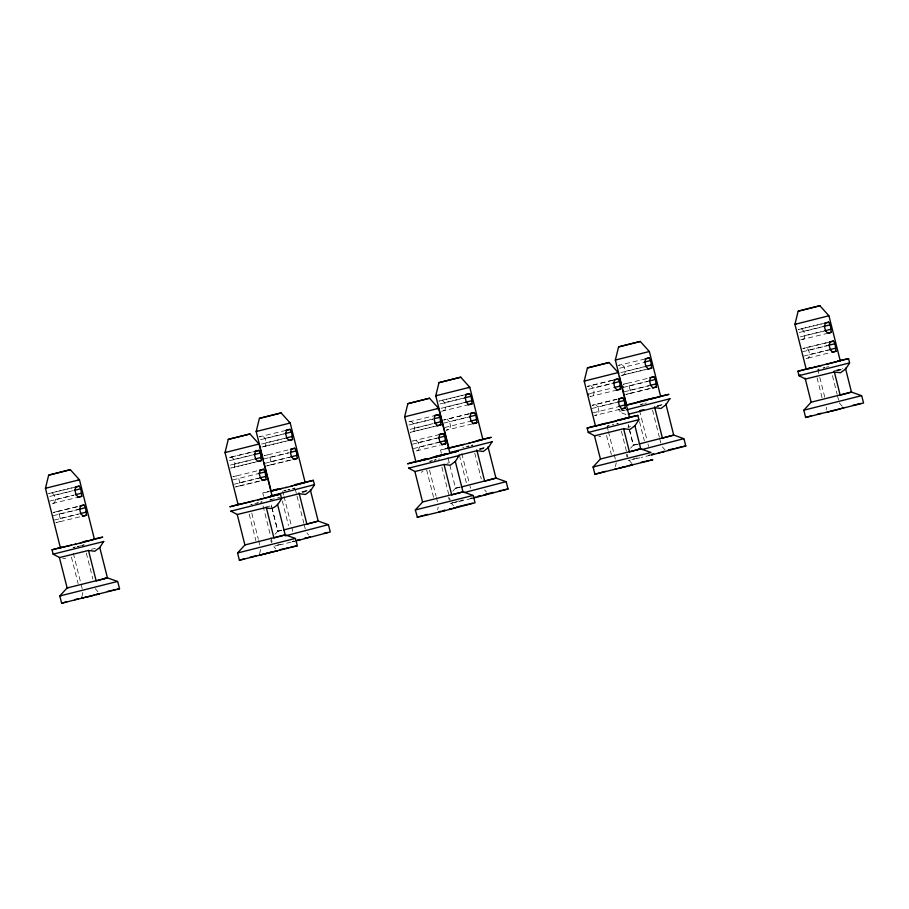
<?xml version="1.0" encoding="UTF-8"?>
<svg xmlns="http://www.w3.org/2000/svg" width="909" height="909" viewBox="0 0 909 909"><rect width="100%" height="100%" fill="white"/><g stroke="black" fill="none" stroke-linecap="round" stroke-linejoin="round"><path stroke-width="0.68" stroke-dasharray="4.54 3.41" d="M81.821 596.963L82.969 591.736M259.588 553.967L260.735 548.729M437.627 509.654L438.206 507.04M615.393 466.658L616.245 462.726M826.122 409.879L826.69 407.266M257.986 461.465L230.761 468.055L234.136 467.146L235.056 463.806L233.965 459.443L231.579 456.966L228.204 457.875L255.429 451.284M260.019 481.031L235.511 486.963L238.885 486.054L239.806 482.713L238.715 478.35L236.329 475.873L232.954 476.782L258.111 470.601M263.292 446.637L265.28 446.103L266.212 442.763L265.11 438.399L262.724 435.922L259.36 436.831L286.585 430.252M291.164 459.988L266.667 465.919L270.03 465.01L270.95 461.67L269.859 457.307L267.473 454.83L264.11 455.739L289.971 449.478M437.581 425.742L410.345 432.32L413.72 431.411L414.64 428.071L413.55 423.708L411.163 421.242L407.789 422.151L435.013 415.561M622.46 375.178L624.46 374.644L625.381 371.304L624.278 366.941L621.904 364.464L618.529 365.373L645.754 358.794M650.333 388.529L625.835 394.461L629.198 393.552L630.13 390.211L629.028 385.848L626.642 383.371L623.279 384.28L649.14 378.019M75.845 487.019L48.62 493.61L51.995 492.701L54.381 495.166L55.472 499.53L54.551 502.882L51.177 503.779L78.401 497.2M77.879 506.586L53.37 512.506L56.744 511.597L59.13 514.074L60.221 518.437L59.301 521.777L55.926 522.686L81.083 516.517M439.763 434.468L412.538 441.047L415.913 440.138L418.299 442.615L419.39 446.978L418.47 450.319L415.095 451.228L440.251 445.046M466.169 394.517L438.945 401.108L442.308 400.199L444.694 402.664L445.796 407.027L444.865 410.379L442.876 410.902M825.338 323.059L798.113 329.649L801.488 328.74L803.863 331.206L804.965 335.569L804.045 338.909L802.045 339.443M828.724 342.295L802.863 348.545L806.226 347.636L808.612 350.113L809.714 354.476L808.794 357.816L805.419 358.725L830.565 352.556M275.052 534.208L277.768 531.22L281.438 530.163M452.807 491.212L455.523 488.213L459.204 487.167M630.573 448.217L633.278 445.217L636.959 444.16M421.231 472.271L422.98 471.396M263.61 496.291L262.781 493.019L271.905 490.508M269.905 499.95L280.052 497.212M441.365 453.296L440.547 450.023L447.398 448.103M472.76 445.058L471.646 445.376M439.422 458.943L438.399 459.125M625.824 414.765C626.142 413.89 621.699 413.675 619.393 411.379L618.847 409.198M83.912 544.946L82.06 545.445M260.917 502.154L262.031 501.836L260.644 502.12M623.994 410.073L619.393 411.379L625.119 410.186M607.428 426.06L609.28 425.571M818.157 369.293L818.918 369.088M293.914 541.037L292.266 541.503L294.311 541.071M451.818 502.95L454.193 502.302M470.555 498.337L471.669 498.03M648.322 455.341L649.435 455.034M302.811 491.883L307.833 490.53M479.316 449.216L486.849 447.194M657.082 406.221L662.093 404.869M836.666 370.486L842.938 368.804M281.631 530.174L277.87 531.186L271.961 508.108M455.625 488.19L460.647 486.838M637.152 444.171L633.391 445.183L629.289 428.878M468.839 413.834L443.694 420.003L469.555 413.754M612.53 380.235L587.384 386.416L614.609 379.826M617.279 399.142L592.123 405.323L616.632 399.392M283.813 490.815L286.278 490.167M292.789 488.667L295.005 488.065L292.437 488.633M73.084 547.593L75.549 546.945M250.839 504.586L251.941 504.302M617.154 423.708L618.256 423.424M277.62 544.968L280.199 544.286M455.375 501.973L459.25 500.95M633.13 458.977L637.016 457.943M462.67 447.523L464.033 447.171M640.425 404.528L643.333 403.778M429.696 461.295L432.604 460.545M460.545 500.598L463.124 499.939M469.18 446.024L466.022 446.819M80.685 545.798L77.538 546.593M256.906 503.188L258.451 502.802M434.661 460.193L436.206 459.795M287.823 489.781L289.437 489.372M288.267 489.826L289.88 489.417M77.083 546.548L78.697 546.139M254.85 503.552L258.031 502.757M822.929 368.043L824.531 367.645M823.372 368.088L824.986 367.691M612.189 424.821L613.802 424.412M467.192 446.376L468.76 445.978M644.947 403.369L646.526 402.982M434.218 460.147L435.786 459.749M292.403 541.832L294.868 541.23M471.396 498.53L457.772 501.848M650.389 455.227L641.322 457.454M640.788 404.562L642.209 404.21M430.048 461.329L431.48 460.988M654.173 407.357L660.286 405.88M826.111 367.247L828.713 366.622M265.678 507.131L273.098 505.336M834.735 370.554L842.859 368.611M291.164 542.139L280.017 544.843M265.11 438.399L283.631 433.923M260.531 439.672L284.335 433.911M51.995 492.701L73.777 487.429M266.212 442.763L284.722 438.286M442.308 400.199L464.09 394.926M261.633 444.035L285.437 438.274M54.381 495.166L72.89 490.69M49.802 496.439L72.277 491.008M265.28 446.103L287.062 440.831M444.694 402.664L463.215 398.187M261.917 447.012L289.142 440.422M440.115 403.937L463.92 398.176M55.472 499.53L73.993 495.053M231.579 456.966L253.361 451.693M49.575 501.12L73.379 495.36M445.796 407.027L464.306 402.551M441.217 408.3L465.022 402.539M233.965 459.443L252.475 454.966M229.386 460.715L251.873 455.273M441.501 411.288L468.726 404.698M619.699 368.213L643.504 362.452M235.056 463.806L253.577 459.329M230.477 465.078L252.963 459.636M269.859 457.307L288.369 452.83M625.381 371.304L643.89 366.827M801.488 328.74L823.259 323.468M263.962 458.897L289.085 452.818M620.802 372.576L644.606 366.816M234.136 467.146L255.918 461.874M413.55 423.708L433.388 418.913M408.97 424.98L432.775 419.219M56.744 511.597L78.526 506.336M624.46 374.644L646.231 369.372M803.863 331.206L822.384 326.729M621.086 375.553L648.31 368.963M799.284 332.478L823.088 326.717M270.95 461.67L289.471 457.182M265.053 463.26L290.187 457.182M59.13 514.074L78.958 509.279M414.64 428.071L433.161 423.594M53.222 515.664L78.356 509.585M410.061 429.343L432.548 423.901M270.03 465.01L290.448 460.068M447.058 419.094L449.444 421.571L467.953 417.095M804.965 335.569L823.474 331.092M443.547 423.162L468.669 417.083M800.386 336.841L824.19 331.081M413.72 431.411L435.502 426.151M590.748 385.507L593.134 387.984L612.973 383.178M588.555 389.257L612.359 383.496M60.221 518.437L78.742 513.96M54.324 520.028L78.129 514.267M800.67 339.818L827.894 333.239M444.637 427.525L469.771 421.446M232.806 479.929L258.554 473.544M589.646 393.608L612.746 387.87M629.028 385.848L647.549 381.36M472.112 423.935L446.251 430.184L449.614 429.275L450.534 425.935L449.444 421.571M623.131 387.439L648.253 381.36M617.166 390.006L589.941 396.597L593.304 395.688L594.225 392.347L593.134 387.984M239.806 482.713L258.326 478.225M233.908 484.292L259.031 478.214M630.13 390.211L648.64 385.723M806.226 347.636L828.008 342.375M624.222 391.79L649.356 385.723M238.885 486.054L260.667 480.781M418.299 442.615L436.809 438.138M412.391 444.206L437.524 438.127M629.198 393.552L649.617 388.609M808.612 350.113L827.133 345.636M802.715 351.703L827.838 345.625M419.39 446.978L439.229 442.183M413.493 448.569L438.615 442.49M809.714 354.476L828.224 349.999M803.806 356.067L828.94 349.988M595.497 404.414L597.883 406.88L616.393 402.403M591.986 408.471L617.109 402.392M593.077 412.834L618.2 406.755M619.836 409.323L594.679 415.504L598.054 414.595L598.974 411.243L597.883 406.88M284.085 490.849L285.267 490.565M657.502 405.709L663.275 404.346M479.736 448.705L486.451 447.126M301.981 491.712L307.753 490.349M479.941 449.501L483.827 448.569M251.111 504.62L252.293 504.336M302.174 492.496L306.072 491.564M81.696 545.4L84.207 544.821M73.356 547.616L74.538 547.332M446.967 463.272L449.557 462.647M837.28 370.77L841.177 369.838M91.445 549.275L95.343 548.343M616.802 423.674L617.984 423.389M627.846 427.23L630.437 426.605M636.641 458.579L639.981 457.784M446.262 448.83L440.547 450.023M268.507 491.826L262.781 493.019M471.373 445.353L472.703 445.058M818.327 369.315L819.191 369.111M607.598 426.082L608.451 425.889M637.857 444.262L633.278 445.217L629.187 428.9M460.102 487.258L455.523 488.213L447.773 456.92M281.392 530.481L277.768 531.22L272.745 510.79M648.571 455.364L649.833 455.068M631.732 459.727L634.414 459.113M472.066 498.075L470.112 498.507M453.966 502.734L456.659 502.109M274.87 546.036L278.904 545.116M270.098 499.973L271.666 499.643M628.153 460.499L630.38 460.034M452.625 503.041L450.125 503.472M598.872 436.661L600.815 436.547M62.801 558.456L65.709 558.274M839.291 402.88L842.768 406.959M662.4 446.898L665.013 449.955M629.426 460.67L632.039 463.726M484.645 489.906L486.383 491.939M451.671 503.677L453.409 505.711M306.878 532.901L308.628 534.947M273.904 546.673L275.654 548.718M95.275 588.657L97.888 591.714M832.439 375.622L837.121 394.279M837.462 395.608L838.677 400.46M817.805 369.406L818.793 373.372M819.793 377.36L824.815 397.358M817.077 377.814L822.1 397.812M652.537 410.073L659.366 437.252M659.707 438.615L660.923 443.456M639.538 410.425L647.049 440.331M648.003 444.115L648.617 446.535M639.55 421.753L644.333 440.785M628.948 427.514L628.267 424.798L628.846 427.548M621.415 431.23L627.869 456.943M626.358 454.42L626.971 456.841M607.064 426.173L608.087 430.241M608.428 431.593L613.87 453.25M614.211 454.602L615.563 460.022M606.564 435.445L611.359 454.545M474.771 453.068L481.259 478.895M461.783 453.421L469.294 483.327M469.942 485.906L470.555 488.326M459.409 455.239L466.578 483.781M441.854 467.044L450.103 499.916M448.603 497.416L449.205 499.836M429.548 470.123L436.081 496.144M436.422 497.518L437.456 501.62M426.628 469.76L433.616 497.587M295.334 489.383L296.334 493.348M297.016 496.064L303.845 523.254M304.185 524.618L305.401 529.458M282.699 491.133L283.688 495.098M284.028 496.428L291.539 526.334M291.88 527.686L292.789 531.322M282.335 500.961L288.471 525.425M272.405 509.438L271.041 503.995L271.621 506.745M263.065 505.938L270.632 536.071M270.973 537.435L272.348 542.923M270.837 540.412L271.45 542.843M251.782 513.119L258.326 539.151M258.667 540.514L260.042 545.991M249.191 514.096L255.849 540.594M86.332 553.047L92.866 579.067M73.345 553.388L82.287 588.998M71.436 557.092L78.094 583.589"/><path stroke-width="1.36" d="M79.219 486.11L75.845 487.019L74.924 490.36L76.026 494.723L78.401 497.2L81.776 496.291L80.833 488.769L79.219 486.11L75.14 487.099M83.969 505.018L80.594 505.927L79.674 509.267L80.776 513.63L83.151 516.107L86.525 515.198L85.571 507.677L83.969 505.018L79.89 506.006M258.804 450.387L255.429 451.284L254.509 454.636L255.611 459L257.986 461.465L261.36 460.556L260.417 453.046L258.804 450.387L254.725 451.364M263.553 469.283L260.179 470.192L259.258 473.532L260.36 477.895L262.735 480.372L266.11 479.463L265.167 471.941L263.553 469.283L259.474 470.271M289.948 429.343L286.585 430.252L285.665 433.593L286.755 437.956L289.142 440.422L292.505 439.524L291.562 432.002L289.948 429.343L285.869 430.332M294.698 448.239L291.334 449.148L290.403 452.5L291.505 456.852L293.891 459.329L297.254 458.42L296.311 450.909L294.698 448.239L290.619 449.228M438.388 414.652L435.013 415.561L434.093 418.901L435.195 423.264L437.581 425.742L440.945 424.833L440.001 417.311L438.388 414.652L434.309 415.64M443.137 433.559L439.763 434.468L438.842 437.808L439.945 442.172L442.319 444.649L445.694 443.74L444.751 436.218L443.137 433.559L439.058 434.547M469.533 393.608L466.169 394.517L465.249 397.858L466.34 402.221L468.726 404.698L472.101 403.789L471.146 396.267L469.533 393.608L465.453 394.597M474.282 412.516L470.919 413.425L469.998 416.765L471.089 421.128L473.475 423.605L476.839 422.696L475.896 415.174L474.282 412.516L470.203 413.504M617.972 378.917L614.609 379.826L613.677 383.178L614.779 387.541L617.166 390.006L620.529 389.097L619.586 381.587L617.972 378.917L613.893 379.905M622.722 397.824L619.347 398.733L618.427 402.073L619.529 406.437L621.904 408.914L625.278 408.005L624.335 400.483L622.722 397.824L618.643 398.812M649.128 357.885L645.754 358.794L644.833 362.134L645.924 366.497L648.31 368.963L651.685 368.054L650.73 360.543L649.128 357.885L645.038 358.873M653.866 376.781L650.503 377.689L649.583 381.03L650.674 385.393L653.06 387.87L656.423 386.961L655.48 379.451L653.866 376.781L649.787 377.769M828.713 322.15L825.338 323.059L824.418 326.399L825.508 330.762L827.894 333.239L831.269 332.33L830.315 324.808L828.713 322.15L824.622 323.138M833.462 341.057L830.087 341.966L829.167 345.306L830.258 349.67L832.644 352.147L836.019 351.238L835.064 343.716L833.462 341.057L829.372 342.045M71.425 545.161L60.38 547.718L45.45 488.292L48.677 475.123L70.288 469.68L79.469 479.793L94.4 539.207L80.231 542.968M257.986 499.961L272.155 496.212L259.054 444.058L249.986 433.968L228.261 439.388L225.034 452.568L238.135 504.711L253.531 501.086M295.22 485.111L305.129 482.44L290.21 423.015L281.131 412.925L259.417 418.356L256.179 431.525L263.303 459.886M423.003 460.124L415.89 461.715L404.619 416.833L407.846 403.664L429.468 398.222L438.638 408.334L449.91 453.205L435.752 456.966M472.987 442.104L482.884 439.433L469.794 387.291L460.715 377.19L439.002 382.621L435.763 395.79L448.864 447.944L464.26 444.319M619.597 420.151L629.505 417.481L618.222 372.599L609.053 362.498L587.441 367.929L584.203 381.098L595.475 425.98L637.823 415.402L638.925 419.765L635.016 425.651L629.846 429.525L623.619 428.73L594.668 435.809L588.248 432.423L587.157 428.059L596.27 425.548M618.768 373.656L615.348 360.066L618.586 346.886L640.3 341.466L649.378 351.556L660.65 396.438L650.742 399.108M826.065 364.464L840.234 360.703L828.963 315.832L819.884 305.731L798.17 311.162L794.943 324.331L806.215 369.213L821.611 365.588M103.581 541.469L99.91 547.388L94.741 551.252L88.514 550.456L59.574 557.535L53.142 554.16L52.052 549.797L61.176 547.275M280.926 498.28L299.254 493.689L305.469 494.485L310.651 490.61L314.548 484.724L313.219 480.327L298.175 483.861M410.152 467.692L408.664 468.158L414.89 471.51L444.035 464.454L450.262 465.249L455.432 461.386L459.09 455.466M458.681 455.284L477.009 450.682L483.236 451.478L488.406 447.614L492.064 441.694M628.324 414.22L654.764 407.687L660.991 408.482L666.058 404.641L669.831 398.699M68.22 587.623L67.027 587.987L59.801 595.974L61.63 603.246L119.545 588.771L117.715 581.51L107.376 577.84M237.135 514.517L266.28 507.461L273.927 537.935L285.324 534.856L295.47 538.503L297.3 545.775L239.385 560.251L237.567 552.979L244.896 544.957L237.238 514.483L230.909 511.153L232.386 510.699M415.322 509.972L422.651 501.95L463.09 491.86L473.237 495.507L475.055 502.779L443.353 511.074L417.424 517.278L415.322 509.972L472.953 495.473M851.381 392.063L861.721 395.733L863.55 403.005L805.635 417.47L803.817 410.209L811.146 402.187L805.124 378.189M269.893 496.484L280.483 494.132L281.574 498.496C278.813 503.938 273.234 511.176 266.28 507.461M70.402 469.692L48.779 475.134M281.131 412.925L259.417 418.356M257.179 431.218L256.179 431.525L290.21 423.015L288.732 423.276M249.986 433.968L228.261 439.388M460.715 377.19L439.002 382.621M226.034 452.262L225.034 452.568L258.895 444.046M436.763 395.483L435.763 395.79L469.794 387.291L468.317 387.541M429.571 398.233L407.959 403.676M640.3 341.466L618.586 346.886M609.155 362.509L587.441 367.929M819.884 305.731L798.272 311.173M585.203 380.791L584.203 381.098L618.063 372.588M60.38 547.718L61.369 547.411M795.932 324.024L794.943 324.331L828.803 315.809M103.819 541.491L53.142 554.16M313.457 480.361L290.96 486.19M280.483 494.132L229.807 506.79L238.931 504.279M448.864 447.944L449.864 447.637M492.314 441.717L449.785 452.602M459.34 455.489L408.664 468.158M619.449 376.383L626.631 404.937L627.619 404.63M670.069 398.721L626.335 409.902M665.854 403.857L673.705 435.116L662.422 438.161L654.571 406.891M595.475 425.98L596.474 425.673M99.717 547.366L107.455 577.897L67.027 587.987M61.505 595.452L59.801 595.974L117.443 581.476M837.973 360.987L848.563 358.623L849.654 362.986L845.745 368.884L840.575 372.747L834.348 371.951L805.408 379.03L798.977 375.656L797.886 371.292L807.01 368.781M806.215 369.213L807.203 368.906M594.475 435.786L600.417 458.954L593.077 466.976L594.906 474.248L652.821 459.772L650.31 460.215M296.107 540.923L330.274 532.004L328.444 524.732L318.298 521.084L283.631 529.947M848.563 358.623L797.886 371.292M800.465 375.19L798.977 375.656L849.415 362.964M61.63 603.246L66.88 601.747M285.324 534.856L244.794 544.991M472.623 498.223L508.029 489.008L506.211 481.736L496.064 478.089L461.397 486.951M239.385 560.251L244.646 558.74M651.617 454.92L685.795 446.001L683.966 438.729L673.819 435.081L639.152 443.956M488.122 493.973L482.861 495.394M417.151 517.244L418.844 516.721M594.781 466.453L593.077 466.976L650.992 452.5L640.845 448.853L600.497 459.011M851.574 392.086L811.044 402.221M594.906 474.248L605.337 471.373M805.635 417.47L810.896 415.97M826.076 412.334L826.326 412.368M83.185 597.804L81.537 598.27L83.583 597.849M99.104 593.918L96.377 594.645M308.73 537.446L310.367 536.98L308.321 537.401M420.038 516.392L422.401 515.744M453.511 508.222L455.148 507.745L453.114 508.176M616.461 468.805L614.814 469.271L616.859 468.839M632.38 464.908L629.653 465.647M842.007 408.448L843.643 407.982L841.598 408.402M107.455 577.897L96.172 580.931L88.514 550.456M318.298 521.084L306.901 524.163L299.05 492.894M455.318 461.42L462.976 491.894L451.693 494.928L444.035 464.454M447.398 448.103L449.66 447.501M415.561 461.579L407.573 463.795L431.286 458.091M418.981 460.829L425.798 459.045M599.576 424.833L601.599 424.298M262.553 554.376L259.292 555.274L277.393 550.752L275.347 551.172M662.627 451.875L664.24 451.443M423.696 515.403L427.571 514.369M438.695 511.801L440.308 511.369M273.03 490.212L277.529 489.042M808.135 368.486L810.385 367.895M602.86 423.969L605.383 423.31M305.094 538.401L307.106 537.878M74.629 599.701L78.492 598.701M84.798 597.372L86.809 596.849M249.816 557.376L256.247 555.706M651.049 454.602L653.06 454.08M449.887 509.165L451.898 508.642M817.35 414.265L821.213 413.265M840.382 408.88L831.428 411.141M468.726 443.194L491.212 437.354L481.85 439.422M637.595 401.994L639.731 401.46M422.321 459.818L427.4 458.522M297.538 540.082L299.811 539.503M94.366 595.168L85.321 597.429M658.343 452.977L660.616 452.398M264.564 553.854L266.837 553.274M830.815 411.084L833.087 410.504M442.319 510.858L444.592 510.279M627.642 466.169L618.597 468.43M285.71 487.622L292.357 485.951M470.112 442.956L447.478 448.535M640.731 401.096L649.924 398.79M647.867 399.949L626.449 405.244M74.981 544.4L102.717 537.128L93.354 539.196M432.286 457.397L434.525 456.829M616.722 420.992L587.157 428.059M477.566 496.507L479.941 495.905M478.214 496.575L480.588 495.973M622.347 467.271L624.722 466.681M294.414 484.792L297.004 484.145M286.505 487.315L270.939 491.246M75.777 544.093L52.052 549.797M435.309 456.523L441.785 454.92M435.604 456.568L437.774 456.023M424.026 459.999L458.238 451.125L450.091 452.909M639.891 410.595L643.777 409.629M617.484 420.151L620.074 419.515M298.152 540.151L300.459 539.571M485.531 494.257L493.257 492.348M269.2 552.683L271.518 552.104M442.933 510.915L445.24 510.347M478.282 440.286L480.634 439.717M282.154 488.394L271.268 490.962M649.594 398.983L653.537 398.017M83.344 541.753L87.287 540.798M442.956 454.636L445.308 454.057M438.865 455.75L441.49 455.114M624.892 418.333L627.244 417.754M618.45 420.026L625.665 418.276M285.312 535.856L328.172 524.709M464.419 492.53L505.927 481.702M642.174 449.523L683.693 438.706M304.492 538.333L306.583 537.821M668.331 450.012L673.694 448.694M473.805 497.655L475.907 497.143M651.571 454.659L653.662 454.148M279.836 549.775L285.199 548.468M456.25 507.108L461.624 505.802M449.273 509.108L451.375 508.586M284.949 433.604L291.562 432.002M286.04 437.968L292.653 436.365M74.22 490.371L80.833 488.769M288.426 440.501L292.505 439.524M464.533 397.869L471.146 396.267M75.311 494.735L81.924 493.132M465.624 402.233L472.237 400.63M77.697 497.28L81.776 496.291M253.804 454.648L260.417 453.046M468.01 404.778L472.101 403.789M644.117 362.146L650.73 360.543M254.895 459L261.508 457.409M291.016 452.182L296.311 450.909M645.208 366.509L651.821 364.907M258.645 461.215L261.36 460.556M434.707 418.594L440.001 417.311M647.594 369.043L651.685 368.054M823.702 326.411L830.315 324.808M290.789 456.863L297.402 455.273M78.958 509.279L85.571 507.677M434.479 423.276L441.092 421.674M293.175 459.409L297.254 458.42M469.283 416.776L475.896 415.174M824.804 330.774L831.417 329.172M436.865 425.821L440.945 424.833M612.973 383.178L619.586 381.587M80.06 513.642L86.673 512.04M828.542 332.989L831.269 332.33M470.373 421.14L476.986 419.538M82.446 516.187L86.525 515.198M258.554 473.544L265.167 471.941M614.064 387.541L620.677 385.95M648.867 381.041L655.48 379.451M472.76 423.685L476.839 422.696M616.45 390.086L620.529 389.097M259.644 477.907L266.257 476.305M649.958 385.405L656.571 383.803M262.031 480.452L266.11 479.463M438.138 437.82L444.751 436.218M652.344 387.95L656.423 386.961M828.451 345.318L835.064 343.716M439.229 442.183L445.842 440.581M829.542 349.681L836.155 348.079M441.615 444.728L445.694 443.74M617.722 402.085L624.335 400.483M831.928 352.226L836.019 351.238M618.813 406.448L625.426 404.846M621.199 408.993L625.278 408.005M660.82 396.131L668.967 394.358L626.631 404.937M270.814 495.894L314.309 484.69M442.808 454.795L444.99 454.273M628.46 417.47L637.823 415.402M852.562 405.425L861.05 403.437M675.921 448.16L678.148 447.637M827.588 412.072L829.326 411.652M662.104 451.818L663.843 451.409M499.268 490.905L501.495 490.371M640.72 462.465L645.174 461.408M462.965 505.472L468.521 504.143M629.13 465.59L632.13 464.885M286.312 548.207L288.539 547.673M439.092 511.847L440.831 511.426M107.444 591.475L111.898 590.407M95.854 594.588L98.854 593.884M637.209 449.591L639.095 449.16M103.933 578.601L105.819 578.169M679.25 447.364L681.943 446.751M502.836 490.053L508.029 489.008M486.088 494.405L488.042 493.973M323.74 533.367L327.774 532.435M646.276 461.136L648.969 460.522M469.862 503.825L472.555 503.211M290.766 547.138L297.3 545.775M113 590.146L115.693 589.521M78.004 480.043L79.469 479.793L45.45 488.292M437.172 408.584L438.638 408.334L404.619 416.833M838.757 360.964L840.234 360.703M628.028 417.731L629.505 417.481M270.689 496.462L272.155 496.212M92.923 539.469L94.4 539.207M683.284 446.444L685.795 446.001M117.034 589.214L119.545 588.771M649.208 351.544L615.348 360.066M861.448 395.699L803.817 410.209M638.675 419.731L588.248 432.423M488.008 446.796L495.95 478.123L484.667 481.156L476.805 449.898M414.89 471.51L422.549 501.984M281.335 498.462L230.909 511.153M295.198 538.48L237.567 552.979M59.38 557.512L67.141 587.953M588.328 393.938L588.714 394.779M845.438 368.122L851.472 392.12L840.177 395.165L834.155 371.167M634.914 425.685L640.731 448.887L629.448 451.932L623.619 428.73M310.344 489.86L318.195 521.118M277.563 504.415L285.221 534.89M263.985 462.579L270.768 489.587M623.063 386.495L623.131 387.439"/></g></svg>
